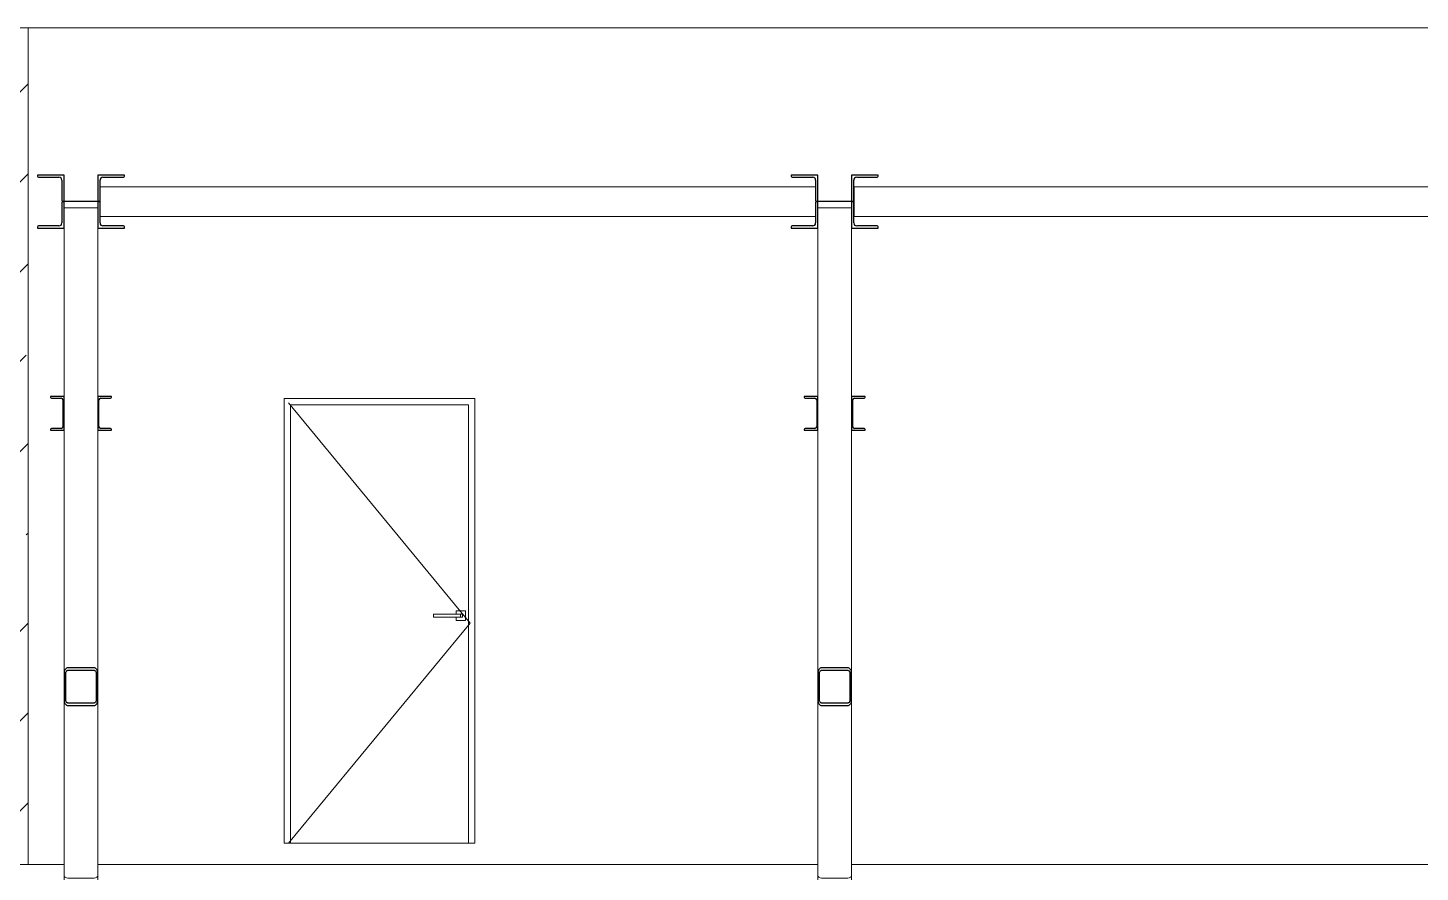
# Model space of a CAD drawing. Header units: millimetres. Extents: x 51154 to 151340, y -24069 to 30962.
# Drawn here: x 110481 to 117057, y 12464 to 16450 of the extents above; entities that cross this region are included whole.
import ezdxf

# ---------------------------------------------------------------- set-up
doc = ezdxf.new("R2010")
doc.units = ezdxf.units.MM
for name, color, linetype, lineweight in [('Двери', 7, 'Continuous', 9), ('Каркас несущий', 7, 'Continuous', 9), ('Каркас несущий-1', 7, 'Continuous', 25), ('Каркас_Импост', 7, 'Continuous', 9), ('Обобщенные модели', 7, 'Continuous', 9), ('Панель', 7, 'Continuous', 9), ('Перекрытия', 7, 'Continuous', 9), ('Стены', 7, 'Continuous', 9), ('Структура _1_', 7, 'Continuous', 18), ('Штриховка разреза-2', 7, 'Continuous', 9), ('Элементы узлов', 7, 'Continuous', 9)]:
    doc.layers.add(name, color=color, linetype=linetype, lineweight=lineweight)

# ---------------------------------------------------------------- blocks, each defined once
blk = doc.blocks.new('Уголки стальные горячекатанные равнополочные ГОСТ 8509-93 - L125x10-499636-Разрез 1-1')
at = {"layer": 'Каркас несущий-1'}
for p, q in [((110641.6, 15625.4), (110641.6, 15529)), ((110651.6, 15630), (110646.2, 15630)), ((110651.6, 15505), (110651.6, 15630)), ((110526.6, 15510.4), (110526.6, 15505)), ((110526.6, 15505), (110651.6, 15505)), ((110627.6, 15515), (110531.2, 15515))]:
    blk.add_line(p, q, dxfattribs=at)
for centre, radius, start, end in [((110646.2, 15625.4), 4.6, 90, 180), ((110627.6, 15529), 14, 270, 0), ((110531.2, 15510.4), 4.6, 90, 180)]:
    blk.add_arc(centre, radius, start, end, dxfattribs=at)
blk = doc.blocks.new('Уголки стальные горячекатанные равнополочные ГОСТ 8509-93 - L125x10-499645-Разрез 1-1')
at = {"layer": 'Каркас несущий-1'}
for p, q in [((110817, 15630), (110811.6, 15630)), ((110811.6, 15630), (110811.6, 15505)), ((110821.6, 15529), (110821.6, 15625.4)), ((110811.6, 15505), (110936.6, 15505)), ((110932, 15515), (110835.6, 15515)), ((110936.6, 15505), (110936.6, 15510.4))]:
    blk.add_line(p, q, dxfattribs=at)
for centre, radius, start, end in [((110817, 15625.4), 4.6, 0, 90), ((110835.6, 15529), 14, 180, 270), ((110932, 15510.4), 4.6, 0, 90)]:
    blk.add_arc(centre, radius, start, end, dxfattribs=at)
blk = doc.blocks.new('Профили стальные гнутые замкнутые сварные квадратные ГОСТ  30245-2003 - 160x120x8-513629-Разрез 1-1')
at = {"layer": 'Каркас несущий'}
for p, q in [((110651.6, 13277), (110651.6, 12448)), ((110811.6, 12448), (110811.6, 13277)), ((110793.6, 12435.9), (110669.6, 12435.9))]:
    blk.add_line(p, q, dxfattribs=at)
for centre, start_param, end_param in [((110669.6, 12448), 3.141593, 4.712389), ((110793.6, 12448), 4.712389, 6.283185)]:
    blk.add_ellipse(centre, major_axis=(18, 0), ratio=0.672673, start_param=start_param, end_param=end_param, dxfattribs=at)
at = {"layer": 'Каркас несущий-1'}
for p, q in [((110793.6, 13428.6), (110669.6, 13428.6)), ((110669.6, 13416.7), (110793.6, 13416.7)), ((110651.6, 13401.8), (110651.6, 13277)), ((110659.6, 13277), (110659.6, 13401.8)), ((110803.6, 13401.8), (110803.6, 13277)), ((110811.6, 13277), (110811.6, 13401.8)), ((110793.6, 13262.1), (110669.6, 13262.1)), ((110669.6, 13250.2), (110793.6, 13250.2))]:
    blk.add_line(p, q, dxfattribs=at)
at = {"layer": 'Каркас несущий-1', "flags": 128}
for points in [[(110669.6, 13428.6), (110666.1, 13428.1), (110662.7, 13426.6), (110659.6, 13424.1), (110656.9, 13420.8), (110654.7, 13416.7), (110653, 13412.1), (110652, 13407.1), (110651.6, 13401.8)], [(110659.6, 13401.8), (110659.8, 13404.7), (110660.4, 13407.5), (110661.3, 13410.1), (110662.6, 13412.4), (110664.1, 13414.2), (110665.8, 13415.6), (110667.7, 13416.4), (110669.6, 13416.7)], [(110811.6, 13401.8), (110811.3, 13407.1), (110810.3, 13412.1), (110808.6, 13416.7), (110806.4, 13420.8), (110803.6, 13424.1), (110800.5, 13426.6), (110797.1, 13428.1), (110793.6, 13428.6)], [(110793.6, 13416.7), (110795.6, 13416.4), (110797.5, 13415.6), (110799.2, 13414.2), (110800.7, 13412.4), (110801.9, 13410.1), (110802.9, 13407.5), (110803.4, 13404.7), (110803.6, 13401.8)], [(110651.6, 13277), (110652, 13271.7), (110653, 13266.7), (110654.7, 13262.1), (110656.9, 13258), (110659.6, 13254.7), (110662.7, 13252.2), (110666.1, 13250.7), (110669.6, 13250.2)], [(110669.6, 13262.1), (110667.7, 13262.4), (110665.8, 13263.2), (110664.1, 13264.6), (110662.6, 13266.5), (110661.3, 13268.7), (110660.4, 13271.3), (110659.8, 13274.1), (110659.6, 13277)], [(110803.6, 13277), (110803.4, 13274.1), (110802.9, 13271.3), (110801.9, 13268.7), (110800.7, 13266.5), (110799.2, 13264.6), (110797.5, 13263.2), (110795.6, 13262.4), (110793.6, 13262.1)], [(110793.6, 13250.2), (110797.1, 13250.7), (110800.5, 13252.2), (110803.6, 13254.7), (110806.4, 13258), (110808.6, 13262.1), (110810.3, 13266.7), (110811.3, 13271.7), (110811.6, 13277)]]:
    blk.add_lwpolyline(points, dxfattribs=at)
blk = doc.blocks.new('Швеллеры стальные горячекатанные ГОСТ 8240-97_П_ - 16П-513388-Разрез 1-1')
at = {"layer": 'Каркас несущий-1'}
for p, q in [((110875.6, 14710), (110811.6, 14710)), ((110811.6, 14710), (110811.6, 14550)), ((110816.6, 14566.9), (110816.6, 14693.1)), ((110825.1, 14701.6), (110870.6, 14701.6)), ((110875.6, 14706.6), (110875.6, 14710)), ((110811.6, 14550), (110875.6, 14550)), ((110870.6, 14558.4), (110825.1, 14558.4)), ((110875.6, 14550), (110875.6, 14553.4))]:
    blk.add_line(p, q, dxfattribs=at)
for centre, radius, start, end in [((110825.1, 14693.1), 8.5, 90, 180), ((110870.6, 14706.6), 5, 270, 0), ((110825.1, 14566.9), 8.5, 180, 270), ((110870.6, 14553.4), 5, 0, 90)]:
    blk.add_arc(centre, radius, start, end, dxfattribs=at)
blk = doc.blocks.new('Швеллеры стальные горячекатанные ГОСТ 8240-97_П_ - 16П-513411-Разрез 1-1')
at = {"layer": 'Каркас несущий-1'}
for p, q in [((114211.6, 14710), (114147.6, 14710)), ((114147.6, 14710), (114147.6, 14706.6)), ((114152.6, 14701.6), (114198.1, 14701.6)), ((114206.6, 14693.1), (114206.6, 14566.9)), ((114211.6, 14550), (114211.6, 14710)), ((114147.6, 14553.4), (114147.6, 14550)), ((114147.6, 14550), (114211.6, 14550)), ((114198.1, 14558.4), (114152.6, 14558.4))]:
    blk.add_line(p, q, dxfattribs=at)
for centre, radius, start, end in [((114152.6, 14706.6), 5, 180, 270), ((114198.1, 14693.1), 8.5, 0, 90), ((114152.6, 14553.4), 5, 90, 180), ((114198.1, 14566.9), 8.5, 270, 0)]:
    blk.add_arc(centre, radius, start, end, dxfattribs=at)
blk = doc.blocks.new('Швеллеры стальные горячекатанные ГОСТ 8240-97_П_ - 14П-515913-Разрез 1-1')
at = {"layer": 'Каркас несущий'}
for p, q in [((110822.9, 15560), (110822.9, 15700)), ((110822.9, 15700), (114201.6, 15700)), ((114201.6, 15560), (110822.9, 15560))]:
    blk.add_line(p, q, dxfattribs=at)
blk = doc.blocks.new('Капители 3_4х3_77 - Капители 3_4х3_4-1014613-Разрез 1-1')
at = {"layer": 'Обобщенные модели'}
for p, q in [((109581.6, 16450), (111081.6, 16450)), ((109781.6, 16250), (109581.6, 16450)), ((110231.6, 16250), (109781.6, 16250))]:
    blk.add_line(p, q, dxfattribs=at)
blk = doc.blocks.new('Дверь - Однопольная - ДВ2_21х9-6240739-Разрез 1-1')
at = {"layer": 'Двери'}
for p, q in [((112396.5, 13682.5), (112396.5, 13667.5)), ((112396.8, 13682.5), (112397.2, 13682.5)), ((112397.2, 13682.5), (112523.6, 13682.5)), ((112397.2, 13682.5), (112397.2, 13667.5)), ((112518.1, 13682.5), (112403.6, 13682.5)), ((112503.1, 13697.5), (112503.1, 13682.5)), ((112548.1, 13697.5), (112503.1, 13697.5)), ((112523.6, 13682.5), (112533.1, 13682.5)), ((112523.6, 13682.5), (112523.6, 13667.5)), ((112533.1, 13667.5), (112533.1, 13682.5)), ((112533.1, 13682.5), (112533.1, 13667.5)), ((112548.1, 13652.5), (112548.1, 13697.5)), ((112397.2, 13667.5), (112396.8, 13667.5)), ((112523.6, 13667.5), (112397.2, 13667.5)), ((112403.6, 13667.5), (112518.1, 13667.5)), ((112503.1, 13667.5), (112503.1, 13652.5)), ((112503.1, 13652.5), (112548.1, 13652.5)), ((112533.1, 13667.5), (112523.6, 13667.5))]:
    blk.add_line(p, q, dxfattribs=at)
at = {"layer": 'Каркас_Импост'}
for p, q in [((111691.6, 14700), (111691.6, 12600)), ((112591.6, 14700), (111691.6, 14700)), ((111721.6, 12600), (111721.6, 14670)), ((111721.6, 14670), (112561.6, 14670)), ((112561.6, 14670), (112561.6, 12600)), ((112591.6, 12600), (112591.6, 14700)), ((111721.6, 12600), (111691.6, 12600)), ((112591.6, 12600), (112561.6, 12600))]:
    blk.add_line(p, q, dxfattribs=at)
at = {"layer": 'Панель'}
blk.add_line((111712.6, 12600), (112570.6, 12600), dxfattribs=at)
at = {"layer": 'Элементы узлов'}
for p, q in [((112570.6, 13639.5), (111712.6, 14679)), ((111712.6, 12600), (112570.6, 13639.5))]:
    blk.add_line(p, q, dxfattribs=at)

msp = doc.modelspace()

# ---------------------------------------------------------------- hatches: boundary and pattern name
at = {"layer": 'Штриховка разреза-2'}
h = msp.add_hatch(dxfattribs=at)
h.set_pattern_fill('FP_2', color=256, style=0, pattern_type=2)
h.set_pattern_definition([(45, (99498.54, 6475), (-424.264, 424.264), [600, -100, 20, -100]), (45, (99498.54, 6899), (-424.264, 424.264), [])])
h.paths.add_polyline_path([(110231.6, 12500), (110481.6, 12500), (110481.6, 16450), (110231.6, 16450), (110231.6, 12600)], flags=0)

# ---------------------------------------------------------------- linework, layer by layer
at = {"layer": 'Каркас несущий'}
for p, q in [((110651.6, 15631.2), (110651.6, 12196.3)), ((110651.6, 15631.2), (110669.6, 15631.2)), ((110651.6, 15630), (110651.6, 12314.9)), ((110651.6, 15630), (110669.6, 15630)), ((110651.6, 15612.3), (110651.6, 12463.7)), ((110651.6, 15599.6), (110651.6, 12328.8)), ((110651.6, 15599.6), (110669.6, 15599.6)), ((110669.6, 15631.2), (110654, 15631.2)), ((110669.6, 15630), (110654, 15630)), ((110669.6, 15599.6), (110654, 15599.6)), ((110669.6, 15630), (110661.1, 15630)), ((110661.1, 15630), (110669.6, 15630)), ((110669.6, 15631.2), (110664.6, 15631.2)), ((110664.6, 15631.2), (110669.6, 15631.2)), ((110669.6, 15599.6), (110664.6, 15599.6)), ((110664.6, 15599.6), (110669.6, 15599.6)), ((110669.6, 15631.2), (110793.6, 15631.2)), ((110669.6, 15631.2), (110793.6, 15631.2)), ((110669.6, 15630), (110793.6, 15630)), ((110669.6, 15630), (110793.6, 15630)), ((110669.6, 15599.6), (110793.6, 15599.6)), ((110669.6, 15599.6), (110793.6, 15599.6)), ((110793.6, 15631.2), (110811.6, 15631.2)), ((110809.2, 15631.2), (110793.6, 15631.2)), ((110793.6, 15631.2), (110798.6, 15631.2)), ((110798.6, 15631.2), (110793.6, 15631.2)), ((110809.2, 15630), (110793.6, 15630)), ((110793.6, 15630), (110811.6, 15630)), ((110802.1, 15630), (110793.6, 15630)), ((110793.6, 15630), (110802.1, 15630)), ((110793.6, 15599.6), (110811.6, 15599.6)), ((110809.2, 15599.6), (110793.6, 15599.6)), ((110793.6, 15599.6), (110798.6, 15599.6)), ((110798.6, 15599.6), (110793.6, 15599.6)), ((110811.6, 12196.3), (110811.6, 15631.2)), ((110811.6, 12314.9), (110811.6, 15630)), ((110811.6, 12463.7), (110811.6, 15612.3)), ((110811.6, 12328.8), (110811.6, 15599.6)), ((114211.6, 15631.2), (114211.6, 12196.3)), ((114211.6, 15631.2), (114229.6, 15631.2)), ((114211.6, 15630), (114211.6, 12314.9)), ((114211.6, 15630), (114229.6, 15630)), ((114211.6, 15612.3), (114211.6, 12463.7)), ((114211.6, 15599.6), (114211.6, 12328.8)), ((114211.6, 15599.6), (114229.6, 15599.6)), ((114229.6, 15631.2), (114214, 15631.2)), ((114229.6, 15630), (114214, 15630)), ((114229.6, 15599.6), (114214, 15599.6)), ((114229.6, 15630), (114221.1, 15630)), ((114221.1, 15630), (114229.6, 15630)), ((114229.6, 15631.2), (114224.6, 15631.2)), ((114224.6, 15631.2), (114229.6, 15631.2)), ((114229.6, 15599.6), (114224.6, 15599.6)), ((114224.6, 15599.6), (114229.6, 15599.6)), ((114229.6, 15631.2), (114353.6, 15631.2)), ((114229.6, 15631.2), (114353.6, 15631.2)), ((114229.6, 15630), (114353.6, 15630)), ((114229.6, 15630), (114353.6, 15630)), ((114229.6, 15599.6), (114353.6, 15599.6)), ((114229.6, 15599.6), (114353.6, 15599.6)), ((114353.6, 15631.2), (114371.6, 15631.2)), ((114369.2, 15631.2), (114353.6, 15631.2)), ((114353.6, 15631.2), (114358.6, 15631.2)), ((114358.6, 15631.2), (114353.6, 15631.2)), ((114369.2, 15630), (114353.6, 15630)), ((114353.6, 15630), (114371.6, 15630)), ((114362.1, 15630), (114353.6, 15630)), ((114353.6, 15630), (114362.1, 15630)), ((114353.6, 15599.6), (114371.6, 15599.6)), ((114369.2, 15599.6), (114353.6, 15599.6)), ((114353.6, 15599.6), (114358.6, 15599.6)), ((114358.6, 15599.6), (114353.6, 15599.6)), ((114371.6, 12196.3), (114371.6, 15631.2)), ((114371.6, 12314.9), (114371.6, 15630)), ((114371.6, 12463.7), (114371.6, 15612.3)), ((114371.6, 12328.8), (114371.6, 15599.6))]:
    msp.add_line(p, q, dxfattribs=at)
at = {"layer": 'Перекрытия'}
for p, q in [((114931.6, 16450), (114631.6, 16450)), ((116831.6, 16450), (116431.6, 16450)), ((117027.1, 16450), (129081.6, 16450)), ((110549.6, 12500), (110081.6, 12500)), ((110431.3, 12500), (110651.6, 12500)), ((110431.6, 12500), (110651.6, 12500)), ((110811.6, 12500), (114211.6, 12500)), ((110811.6, 12500), (113924.1, 12500)), ((114371.6, 12500), (117771.6, 12500)), ((115131.6, 12500), (116731.6, 12500)), ((117771.7, 12500), (116431.3, 12500))]:
    msp.add_line(p, q, dxfattribs=at)
at = {"layer": 'Стены'}
for p, q in [((128781.6, 16450), (110481.6, 16450)), ((111691.6, 14700), (112591.6, 14700)), ((111691.6, 12610), (111691.6, 14700)), ((112591.6, 14700), (112591.6, 12610)), ((111691.6, 12600), (111691.6, 12610)), ((112591.6, 12600), (111691.6, 12600)), ((112591.6, 12610), (112591.6, 12600)), ((104181.6, 12500), (110651.6, 12500)), ((110481.6, 12500), (110651.6, 12500)), ((110811.6, 12500), (114211.6, 12500)), ((110811.6, 12500), (114211.6, 12500)), ((114371.6, 12500), (117771.6, 12500)), ((114371.6, 12500), (116808, 12500))]:
    msp.add_line(p, q, dxfattribs=at)
at = {"layer": 'Структура _1_'}
for p, q in [((110481.6, 16450), (128781.6, 16450)), ((110481.6, 12500), (110481.6, 16450)), ((110431.3, 12500), (110481.6, 12500))]:
    msp.add_line(p, q, dxfattribs=at)

# ---------------------------------------------------------------- block references
at = {"layer": 'Двери'}
msp.add_blockref('Дверь - Однопольная - ДВ2_21х9-6240739-Разрез 1-1', (0, 0), dxfattribs=at)
at = {"layer": 'Каркас несущий', "rotation": 180}
for name, p in [('Уголки стальные горячекатанные равнополочные ГОСТ 8509-93 - L125x10-499645-Разрез 1-1', (221463.2, 31260)), ('Уголки стальные горячекатанные равнополочные ГОСТ 8509-93 - L125x10-499636-Разрез 1-1', (221463.2, 31260)), ('Уголки стальные горячекатанные равнополочные ГОСТ 8509-93 - L125x10-499645-Разрез 1-1', (225023.2, 31260)), ('Уголки стальные горячекатанные равнополочные ГОСТ 8509-93 - L125x10-499636-Разрез 1-1', (225023.2, 31260))]:
    msp.add_blockref(name, p, dxfattribs=at)
at = {"layer": 'Каркас несущий'}
for name, p in [('Швеллеры стальные горячекатанные ГОСТ 8240-97_П_ - 14П-515913-Разрез 1-1', (0, 0)), ('Швеллеры стальные горячекатанные ГОСТ 8240-97_П_ - 14П-515913-Разрез 1-1', (3560, 0)), ('Уголки стальные горячекатанные равнополочные ГОСТ 8509-93 - L125x10-499636-Разрез 1-1', (0, 0)), ('Уголки стальные горячекатанные равнополочные ГОСТ 8509-93 - L125x10-499645-Разрез 1-1', (0, 0)), ('Уголки стальные горячекатанные равнополочные ГОСТ 8509-93 - L125x10-499636-Разрез 1-1', (3560, 0)), ('Уголки стальные горячекатанные равнополочные ГОСТ 8509-93 - L125x10-499645-Разрез 1-1', (3560, 0)), ('Швеллеры стальные горячекатанные ГОСТ 8240-97_П_ - 16П-513411-Разрез 1-1', (-3560, 0)), ('Швеллеры стальные горячекатанные ГОСТ 8240-97_П_ - 16П-513388-Разрез 1-1', (0, 0)), ('Швеллеры стальные горячекатанные ГОСТ 8240-97_П_ - 16П-513411-Разрез 1-1', (0, 0)), ('Швеллеры стальные горячекатанные ГОСТ 8240-97_П_ - 16П-513388-Разрез 1-1', (3560, 0)), ('Профили стальные гнутые замкнутые сварные квадратные ГОСТ  30245-2003 - 160x120x8-513629-Разрез 1-1', (0, 0)), ('Профили стальные гнутые замкнутые сварные квадратные ГОСТ  30245-2003 - 160x120x8-513629-Разрез 1-1', (3560, 0))]:
    msp.add_blockref(name, p, dxfattribs=at)
at = {"layer": 'Обобщенные модели'}
msp.add_blockref('Капители 3_4х3_77 - Капители 3_4х3_4-1014613-Разрез 1-1', (0, 0), dxfattribs=at)

doc.saveas('drawing.dxf')
